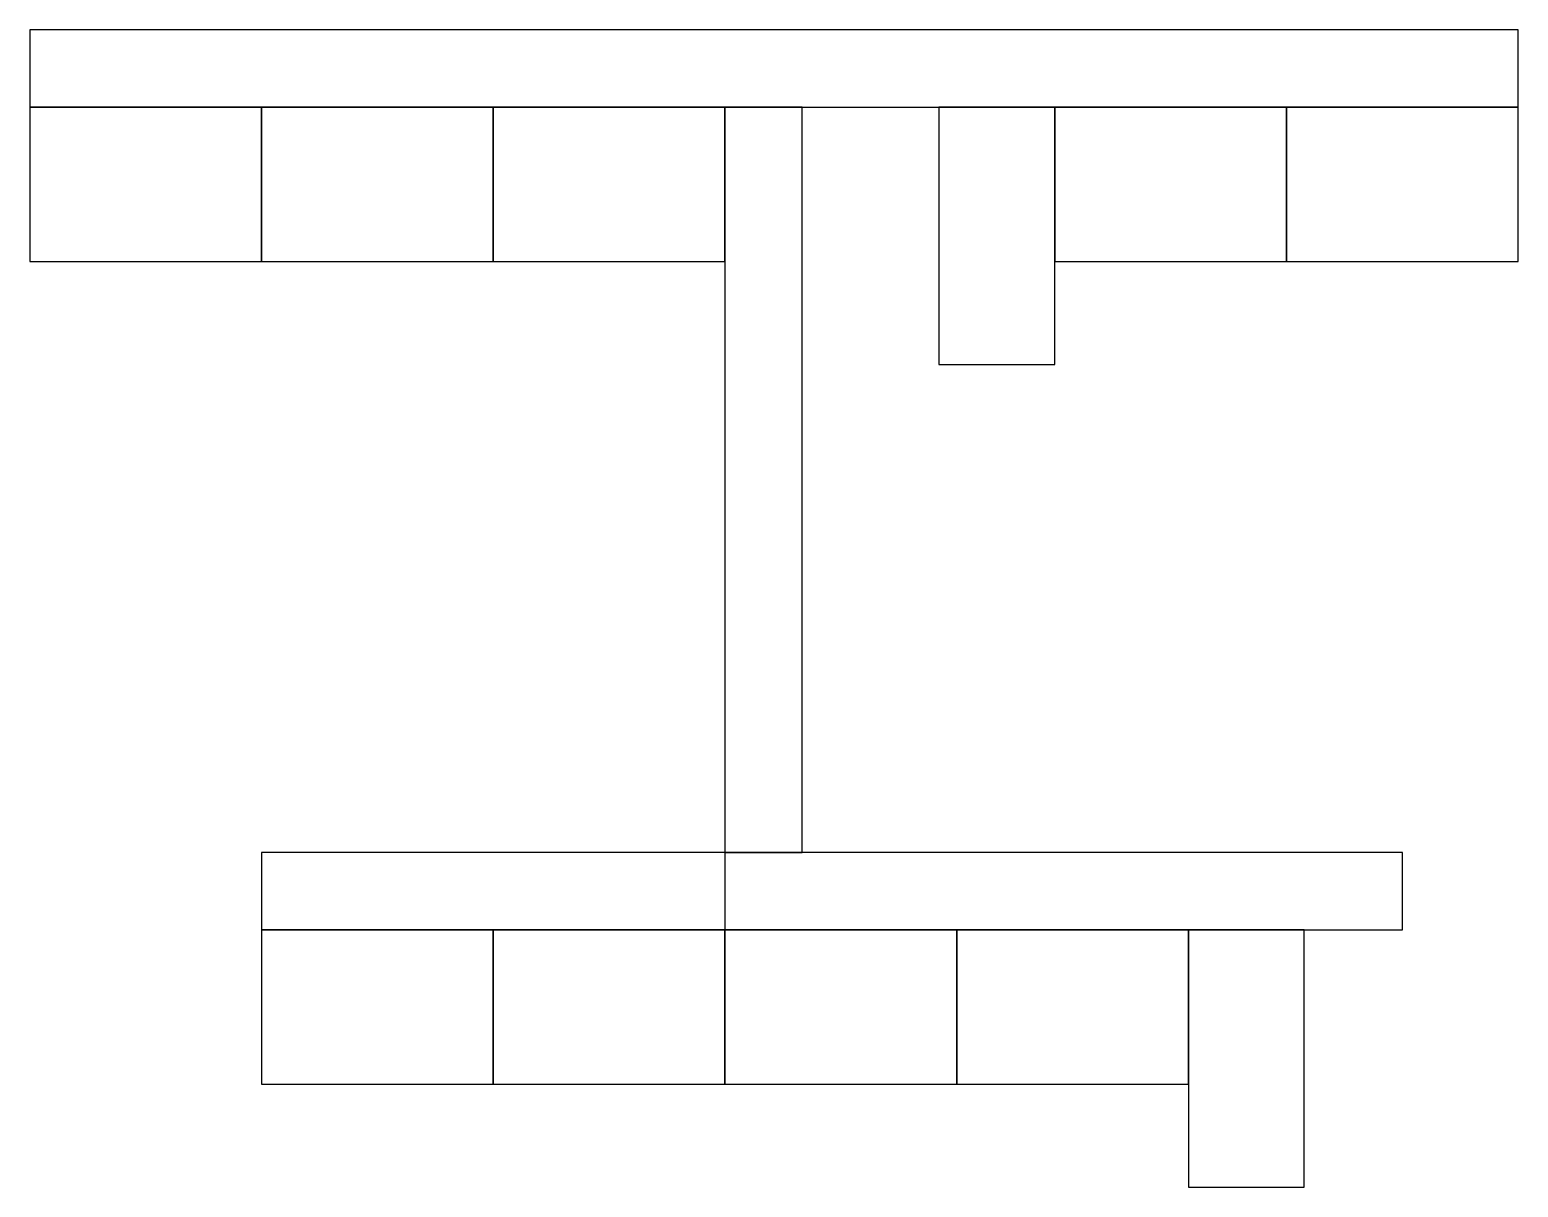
# Model space of a CAD drawing. Header units: millimetres. Extents: x 3645 to 61453, y -1033 to 43911.
import ezdxf

# ---------------------------------------------------------------- set-up
doc = ezdxf.new("R2010")
doc.units = ezdxf.units.MM
for name, color, linetype in [('10500', 3, 'Continuous'), ('14000', 4, 'Continuous'), ('17500', 5, 'Continuous'), ('3500', 1, 'Continuous'), ('7000', 2, 'Continuous')]:
    doc.layers.add(name, color=color, linetype=linetype)

msp = doc.modelspace()

# ---------------------------------------------------------------- linework, layer by layer
at = {"color": 2}
for points in [[(12645, 40911), (61453, 40911), (61453, 43911), (3645, 43911), (3645, 40911)], [(12645, 8967), (56953, 8967), (56953, 11967), (12645, 11967), (12645, 8967)]]:
    msp.add_lwpolyline(points, close=True, dxfattribs=at)
at = {"color": 1}
for points in [[(3645, 40911), (3645, 34911), (12645, 34911), (12645, 40911), (3645, 40911)], [(12645, 40911), (12645, 34911), (21645, 34911), (21645, 40911), (12645, 40911)], [(21645, 40911), (21645, 34911), (30645, 34911), (30645, 40911), (21645, 40911)], [(43453, 40911), (43453, 34911), (52453, 34911), (52453, 40911), (43453, 40911)], [(52453, 40911), (52453, 34911), (61453, 34911), (61453, 40911), (52453, 40911)], [(12645, 8967), (12645, 2967), (21645, 2967), (21645, 8967), (12645, 8967)], [(21645, 8967), (21645, 2967), (30645, 2967), (30645, 8967), (21645, 8967)], [(30645, 8967), (30645, 2967), (39645, 2967), (39645, 8967), (30645, 8967)], [(39645, 8967), (39645, 2967), (48645, 2967), (48645, 8967), (39645, 8967)]]:
    msp.add_lwpolyline(points, close=True, dxfattribs=at)
at = {"color": 3}
for points in [[(38953, 40911), (38953, 30911), (43453, 30911), (43453, 40911), (38953, 40911)], [(48645, 8967), (48645, -1033), (53145, -1033), (53145, 8967), (48645, 8967)]]:
    msp.add_lwpolyline(points, close=True, dxfattribs=at)
at = {"layer": '10500', "color": 2, "elevation": 10500}
for points in [[(12645, 40911), (61453, 40911), (61453, 43911), (3645, 43911), (3645, 40911)], [(33645, 11967), (33645, 40911), (30645, 40911), (30645, 11967), (33645, 11967)], [(12645, 8967), (56953, 8967), (56953, 11967), (12645, 11967), (12645, 8967)]]:
    msp.add_lwpolyline(points, close=True, dxfattribs=at)
at = {"layer": '10500', "color": 1, "elevation": 10500}
for points in [[(3645, 40911), (3645, 34911), (12645, 34911), (12645, 40911), (3645, 40911)], [(12645, 40911), (12645, 34911), (21645, 34911), (21645, 40911), (12645, 40911)], [(21645, 40911), (21645, 34911), (30645, 34911), (30645, 40911), (21645, 40911)], [(43453, 40911), (43453, 34911), (52453, 34911), (52453, 40911), (43453, 40911)], [(52453, 40911), (52453, 34911), (61453, 34911), (61453, 40911), (52453, 40911)], [(21645, 8967), (21645, 2967), (30645, 2967), (30645, 8967), (21645, 8967)], [(30645, 8967), (30645, 2967), (39645, 2967), (39645, 8967), (30645, 8967)], [(39645, 8967), (39645, 2967), (48645, 2967), (48645, 8967), (39645, 8967)]]:
    msp.add_lwpolyline(points, close=True, dxfattribs=at)
at = {"layer": '10500', "color": 3, "elevation": 10500}
for points in [[(38953, 40911), (38953, 30911), (43453, 30911), (43453, 40911), (38953, 40911)], [(48645, 8967), (48645, -1033), (53145, -1033), (53145, 8967), (48645, 8967)]]:
    msp.add_lwpolyline(points, close=True, dxfattribs=at)
at = {"layer": '14000', "color": 2, "elevation": 14000}
for points in [[(12645, 40911), (61453, 40911), (61453, 43911), (3645, 43911), (3645, 40911)], [(33645, 11967), (33645, 40911), (30645, 40911), (30645, 11967), (33645, 11967)], [(30645, 8967), (56953, 8967), (56953, 11967), (30645, 11967), (30645, 8967)]]:
    msp.add_lwpolyline(points, close=True, dxfattribs=at)
at = {"layer": '14000', "color": 1, "elevation": 14000}
for points in [[(3645, 40911), (3645, 34911), (12645, 34911), (12645, 40911), (3645, 40911)], [(12645, 40911), (12645, 34911), (21645, 34911), (21645, 40911), (12645, 40911)], [(21645, 40911), (21645, 34911), (30645, 34911), (30645, 40911), (21645, 40911)], [(43453, 40911), (43453, 34911), (52453, 34911), (52453, 40911), (43453, 40911)], [(52453, 40911), (52453, 34911), (61453, 34911), (61453, 40911), (52453, 40911)], [(30645, 8967), (30645, 2967), (39645, 2967), (39645, 8967), (30645, 8967)], [(39645, 8967), (39645, 2967), (48645, 2967), (48645, 8967), (39645, 8967)]]:
    msp.add_lwpolyline(points, close=True, dxfattribs=at)
at = {"layer": '14000', "color": 3, "elevation": 14000}
for points in [[(38953, 40911), (38953, 30911), (43453, 30911), (43453, 40911), (38953, 40911)], [(48645, 8967), (48645, -1033), (53145, -1033), (53145, 8967), (48645, 8967)]]:
    msp.add_lwpolyline(points, close=True, dxfattribs=at)
at = {"layer": '17500', "color": 2, "elevation": 17500}
for points in [[(12645, 40911), (61453, 40911), (61453, 43911), (3645, 43911), (3645, 40911)], [(33645, 11967), (33645, 40911), (30645, 40911), (30645, 11967), (33645, 11967)], [(30645, 8967), (56953, 8967), (56953, 11967), (30645, 11967), (30645, 8967)]]:
    msp.add_lwpolyline(points, close=True, dxfattribs=at)
at = {"layer": '17500', "color": 1, "elevation": 17500}
for points in [[(3645, 40911), (3645, 34911), (12645, 34911), (12645, 40911), (3645, 40911)], [(12645, 40911), (12645, 34911), (21645, 34911), (21645, 40911), (12645, 40911)], [(21645, 40911), (21645, 34911), (30645, 34911), (30645, 40911), (21645, 40911)], [(43453, 40911), (43453, 34911), (52453, 34911), (52453, 40911), (43453, 40911)], [(52453, 40911), (52453, 34911), (61453, 34911), (61453, 40911), (52453, 40911)]]:
    msp.add_lwpolyline(points, close=True, dxfattribs=at)
at = {"layer": '17500', "color": 3, "elevation": 17500}
for points in [[(38953, 40911), (38953, 30911), (43453, 30911), (43453, 40911), (38953, 40911)], [(48645, 8967), (48645, -1033), (53145, -1033), (53145, 8967), (48645, 8967)]]:
    msp.add_lwpolyline(points, close=True, dxfattribs=at)
at = {"layer": '3500', "color": 2, "elevation": 3500}
for points in [[(12645, 40911), (61453, 40911), (61453, 43911), (3645, 43911), (3645, 40911)], [(12645, 8967), (56953, 8967), (56953, 11967), (12645, 11967), (12645, 8967)]]:
    msp.add_lwpolyline(points, close=True, dxfattribs=at)
at = {"layer": '3500', "color": 1, "elevation": 3500}
for points in [[(3645, 40911), (3645, 34911), (12645, 34911), (12645, 40911), (3645, 40911)], [(12645, 40911), (12645, 34911), (21645, 34911), (21645, 40911), (12645, 40911)], [(21645, 40911), (21645, 34911), (30645, 34911), (30645, 40911), (21645, 40911)], [(43453, 40911), (43453, 34911), (52453, 34911), (52453, 40911), (43453, 40911)], [(52453, 40911), (52453, 34911), (61453, 34911), (61453, 40911), (52453, 40911)], [(12645, 8967), (12645, 2967), (21645, 2967), (21645, 8967), (12645, 8967)], [(21645, 8967), (21645, 2967), (30645, 2967), (30645, 8967), (21645, 8967)], [(30645, 8967), (30645, 2967), (39645, 2967), (39645, 8967), (30645, 8967)], [(39645, 8967), (39645, 2967), (48645, 2967), (48645, 8967), (39645, 8967)]]:
    msp.add_lwpolyline(points, close=True, dxfattribs=at)
at = {"layer": '3500', "color": 3, "elevation": 3500}
for points in [[(38953, 40911), (38953, 30911), (43453, 30911), (43453, 40911), (38953, 40911)], [(48645, 8967), (48645, -1033), (53145, -1033), (53145, 8967), (48645, 8967)]]:
    msp.add_lwpolyline(points, close=True, dxfattribs=at)
at = {"layer": '7000', "color": 2, "elevation": 7000}
for points in [[(12645, 40911), (61453, 40911), (61453, 43911), (3645, 43911), (3645, 40911)], [(33645, 11967), (33645, 40911), (30645, 40911), (30645, 11967), (33645, 11967)], [(12645, 8967), (56953, 8967), (56953, 11967), (12645, 11967), (12645, 8967)]]:
    msp.add_lwpolyline(points, close=True, dxfattribs=at)
at = {"layer": '7000', "color": 1, "elevation": 7000}
for points in [[(3645, 40911), (3645, 34911), (12645, 34911), (12645, 40911), (3645, 40911)], [(12645, 40911), (12645, 34911), (21645, 34911), (21645, 40911), (12645, 40911)], [(21645, 40911), (21645, 34911), (30645, 34911), (30645, 40911), (21645, 40911)], [(43453, 40911), (43453, 34911), (52453, 34911), (52453, 40911), (43453, 40911)], [(52453, 40911), (52453, 34911), (61453, 34911), (61453, 40911), (52453, 40911)], [(12645, 8967), (12645, 2967), (21645, 2967), (21645, 8967), (12645, 8967)], [(21645, 8967), (21645, 2967), (30645, 2967), (30645, 8967), (21645, 8967)], [(30645, 8967), (30645, 2967), (39645, 2967), (39645, 8967), (30645, 8967)], [(39645, 8967), (39645, 2967), (48645, 2967), (48645, 8967), (39645, 8967)]]:
    msp.add_lwpolyline(points, close=True, dxfattribs=at)
at = {"layer": '7000', "color": 3, "elevation": 7000}
for points in [[(38953, 40911), (38953, 30911), (43453, 30911), (43453, 40911), (38953, 40911)], [(48645, 8967), (48645, -1033), (53145, -1033), (53145, 8967), (48645, 8967)]]:
    msp.add_lwpolyline(points, close=True, dxfattribs=at)

doc.saveas('drawing.dxf')
